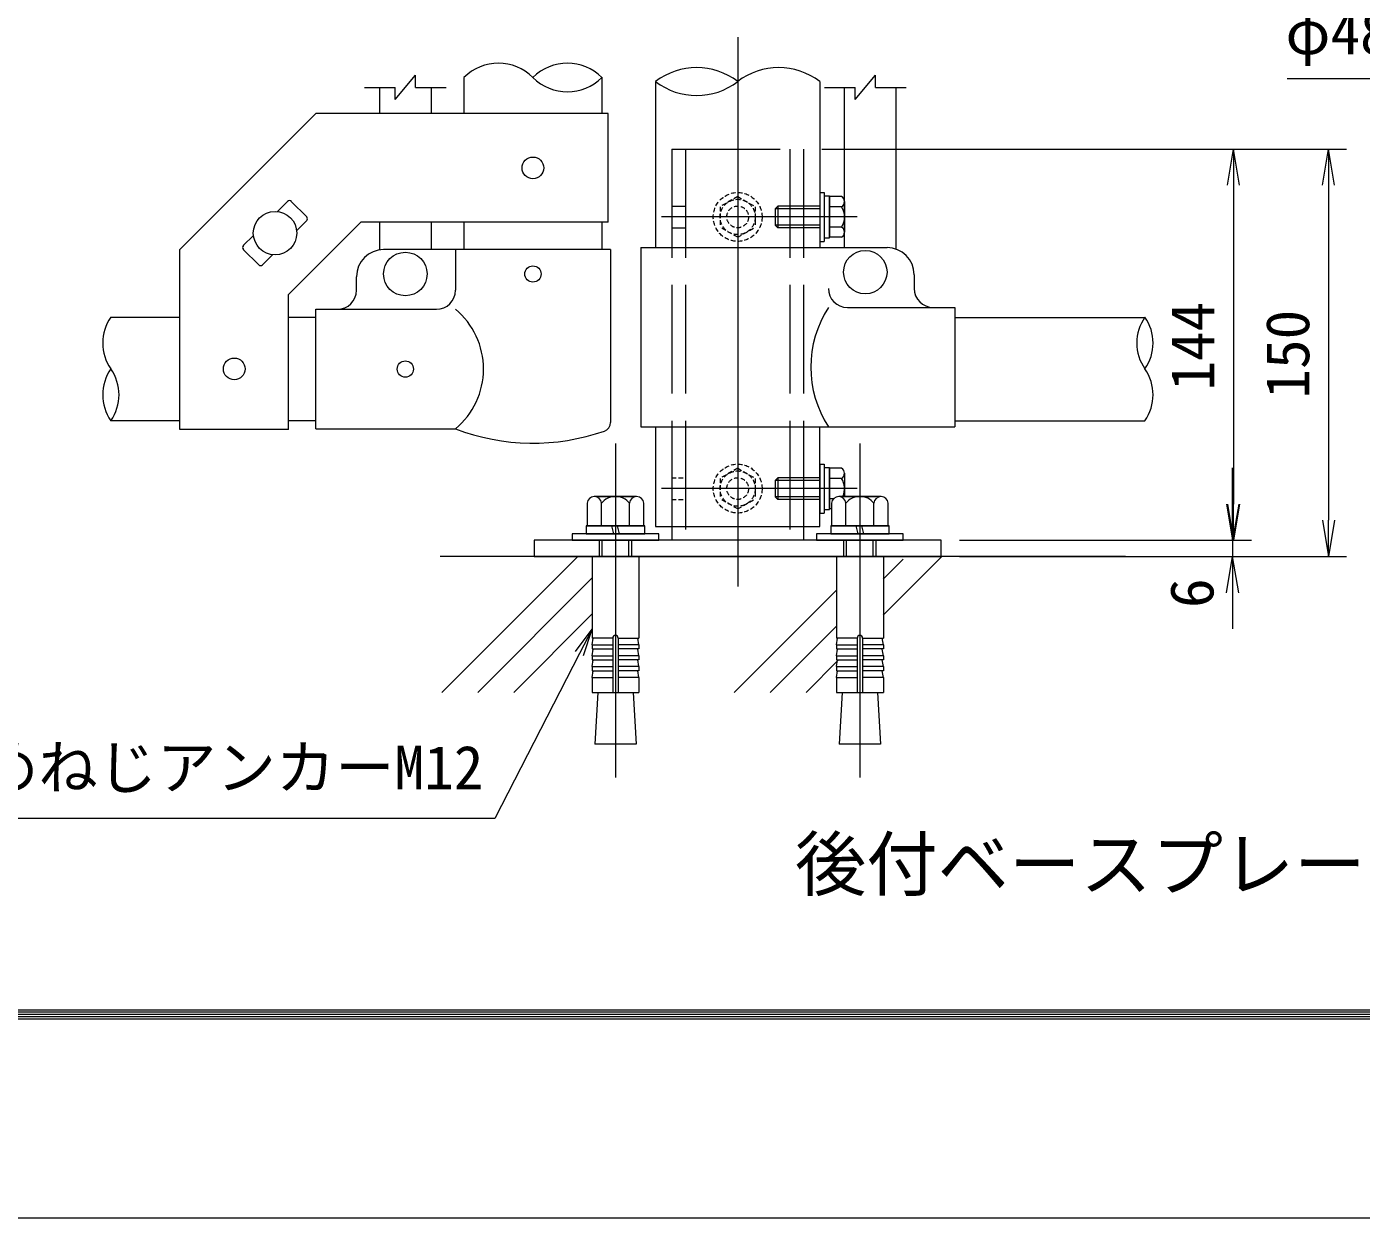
# Model space of a CAD drawing. Units: millimetres, scale not verified. Extents: x -4200 to 4200, y -2970 to 2970.
# Drawn here: x -413 to 1061, y -2970 to -1654 of the extents above; entities that cross this region are included whole.
import ezdxf
from ezdxf.enums import TextEntityAlignment as Align

# ---------------------------------------------------------------- set-up
doc = ezdxf.new("R2010")
doc.units = ezdxf.units.MM
doc.header["$LTSCALE"] = 20
for name, pattern in [('DASHED', [7.5, 6, -1.5]), ('USER1', [50.8, 31.75, -6.35, 6.35, -6.35]), ('USER3', [0.375, 0.25, -0.125])]:
    doc.linetypes.add(name, pattern=pattern)
doc.layers.add('0-0_D-TTL-TXT', color=7, linetype='Continuous')
for name, color, linetype, lineweight in [('0-1_D-BMK', 2, 'USER1', 13), ('0-2_D-STR1', 1, 'Continuous', 18), ('0-3_D-STR3', 3, 'Continuous', 13), ('0-4_D-STR-DIM', 7, 'Continuous', 9), ('0-5_0', 3, 'Continuous', 18), ('0-6_D-STR-TXT', 7, 'Continuous', 9), ('0-8_D-TTL', 7, 'Continuous', 9), ('0-9_D-BGD', 7, 'Continuous', 9), ('0-B_D-DCR-HCH', 7, 'Continuous', 9)]:
    doc.layers.add(name, color=color, linetype=linetype, lineweight=lineweight)
doc.styles.add('ＭＳ ゴシック', font='')
doc.styles.get('ＭＳ ゴシック').set_extended_font_data('MS Gothic')

# ---------------------------------------------------------------- blocks, each defined once
blk = doc.blocks.new('_Open')
at = {"layer": '0-5_0', "color": 7, "lineweight": 9}
blk.add_line((-20, 3.33), (0, 0), dxfattribs=at)
blk.add_lwpolyline([(-20, -3.33), (0, 0), (-20, 0)], dxfattribs=at)
blk = doc.blocks.new('MLeader1')
at = {"layer": '0-4_D-STR-DIM'}
blk.add_line((193, -2343.91), (211.15, -2319.5), dxfattribs=at)
for points in [[(201.9, -2348.48), (211.15, -2319.5), (197.45, -2346.2)], [(197.45, -2346.2), (103.89, -2528.54), (-686.95, -2528.54), (-692.35, -2528.54)]]:
    blk.add_lwpolyline(points, dxfattribs=at)

msp = doc.modelspace()

# ---------------------------------------------------------------- linework, layer by layer
at = {"layer": '0-1_D-BMK'}
for p, q in [((372.1, -1665.58), (372.1, -2272.2)), ((504.02, -1864.2), (287.96, -1864.2)), ((237.1, -2114.4), (237.1, -2483.41)), ((507.1, -2114.4), (507.1, -2483.41)), ((504.02, -2164.2), (287.96, -2164.2))]:
    msp.add_line(p, q, dxfattribs=at)
at = {"layer": '0-2_D-STR1'}
for p, q in [((69.7, -1710.23), (69.7, -1750.05)), ((222.1, -1709.7), (222.1, -1750.05)), ((281.35, -1714.67), (281.35, -1898.1)), ((462.85, -1714.67), (462.85, -1898.1)), ((69.7, -1870.05), (69.7, -1900.2)), ((222.1, -1870.05), (222.1, -1900.2)), ((-244.1, -1975.2), (-320.68, -1975.2)), ((-94.1, -1975.2), (-124.1, -1975.2)), ((612.1, -1975.2), (822.3, -1975.2)), ((-244.1, -2089.2), (-320.47, -2089.2)), ((-94.1, -2089.2), (-124.1, -2089.2)), ((612.1, -2089.2), (822.1, -2089.2)), ((281.35, -2096.1), (281.35, -2206.2)), ((462.84, -2206.2), (462.85, -2096.1)), ((281.35, -2206.2), (462.85, -2206.2))]:
    msp.add_line(p, q, dxfattribs=at)
at = {"layer": '0-3_D-STR3'}
for p, q in [((-23.6, -1721.1), (-23.6, -1750.05)), ((33.4, -1721.1), (33.4, -1750.05)), ((490.15, -1898.1), (490.15, -1721.1)), ((547.15, -1899.83), (547.15, -1721.1)), ((229, -1870.05), (229, -1750.05)), ((462.85, -1837.2), (467.65, -1837.2)), ((467.65, -1837.2), (467.65, -1891.2)), ((486.91, -1841.7), (473.65, -1841.7)), ((473.65, -1841.7), (473.65, -1886.7)), ((-125.32, -1847.04), (-136.46, -1858.19)), ((-104.1, -1864.02), (-121.07, -1847.04)), ((486.91, -1852.92), (473.65, -1852.92)), ((490.15, -1847.31), (490.15, -1881.08)), ((-44.4, -1870.05), (-124.1, -1949.75)), ((-104.1, -1868.26), (-115.25, -1879.41)), ((229, -1870.05), (-44.4, -1870.05)), ((-23.6, -1870.05), (-23.6, -1900.2)), ((33.4, -1870.05), (33.4, -1900.2)), ((-162.96, -1884.69), (-174.11, -1895.83)), ((486.91, -1875.47), (473.65, -1875.47)), ((486.91, -1886.7), (473.65, -1886.7)), ((-244.1, -2098.8), (-244.1, -1900.05)), ((-157.14, -1917.05), (-174.11, -1900.08)), ((60.25, -1900.2), (-19.1, -1900.2)), ((231.55, -1900.2), (60.25, -1900.2)), ((60.25, -1900.2), (60.25, -1945.2)), ((231.55, -1900.2), (231.55, -2091.27)), ((265, -1898.1), (537.1, -1898.1)), ((265, -1898.1), (265, -2096.1)), ((-141.75, -1905.9), (-152.89, -1917.05)), ((-49.1, -1945.2), (-49.1, -1930.2)), ((567.1, -1928.1), (567.1, -1943.1)), ((-124.1, -2098.8), (-124.1, -1949.75)), ((-94.1, -1966.2), (39.25, -1966.2)), ((-94.1, -2098.2), (-94.1, -1966.2)), ((493.3, -1964.1), (612.1, -1964.1)), ((612.1, -1964.1), (612.1, -2096.1)), ((-124.1, -2098.8), (-244.1, -2098.8)), ((-94.1, -2098.2), (60.25, -2098.2)), ((265, -2096.1), (612.1, -2096.1)), ((462.85, -2137.2), (467.65, -2137.2)), ((467.65, -2137.2), (467.65, -2191.2)), ((486.91, -2141.7), (473.65, -2141.7)), ((473.65, -2141.7), (473.65, -2186.7)), ((486.91, -2152.92), (473.65, -2152.92)), ((490.15, -2147.31), (490.15, -2172.9)), ((477.92, -2175.47), (473.65, -2175.47)), ((475.92, -2186.7), (473.65, -2186.7)), ((299.2, -2206.2), (299.2, -2221.2)), ((445, -2206.2), (445, -2221.2)), ((211.15, -2239.2), (263.05, -2239.2)), ((481.15, -2239.2), (533.05, -2239.2))]:
    msp.add_line(p, q, dxfattribs=at)
at = {"layer": '0-3_D-STR3', "linetype": 'DASHED'}
for p, q in [((299.2, -1789.2), (299.2, -2206.2)), ((299.2, -1789.2), (445, -1789.2)), ((314.5, -1789.2), (314.5, -2221.2)), ((429.7, -1789.2), (429.7, -2221.2)), ((445, -1789.2), (445, -2206.2)), ((299.2, -1852.2), (314.5, -1852.2)), ((416.65, -1852.2), (413.65, -1855.2)), ((462.85, -1855.2), (413.65, -1855.2)), ((413.65, -1855.2), (413.65, -1873.2)), ((462.85, -1852.2), (416.65, -1852.2)), ((445, -1852.2), (429.7, -1852.2)), ((299.2, -1876.2), (314.5, -1876.2)), ((462.85, -1873.2), (413.65, -1873.2)), ((462.85, -1876.2), (416.65, -1876.2)), ((445, -1876.2), (429.7, -1876.2)), ((416.65, -2152.2), (413.65, -2155.2)), ((462.85, -2152.2), (416.65, -2152.2)), ((445, -2152.2), (429.7, -2152.2)), ((462.85, -2155.2), (413.65, -2155.2)), ((413.65, -2155.2), (413.65, -2173.2)), ((462.85, -2173.2), (413.65, -2173.2)), ((462.85, -2176.2), (416.65, -2176.2))]:
    msp.add_line(p, q, dxfattribs=at)
at = {"layer": '0-3_D-STR3', "linetype": 'USER3'}
for p, q in [((372.1, -1841.7), (352.6, -1852.92)), ((372.1, -1841.7), (391.6, -1852.92)), ((352.6, -1852.92), (352.6, -1875.47)), ((391.6, -1852.92), (391.6, -1875.47)), ((372.1, -1886.7), (352.6, -1875.47)), ((372.1, -1886.7), (391.6, -1875.47)), ((299.2, -2152.2), (314.5, -2152.2)), ((372.1, -2141.7), (352.6, -2152.92)), ((352.6, -2152.92), (352.6, -2175.47)), ((372.1, -2141.7), (391.6, -2152.92)), ((391.6, -2152.92), (391.6, -2175.47)), ((299.2, -2176.2), (314.5, -2176.2)), ((372.1, -2186.7), (352.6, -2175.47)), ((372.1, -2186.7), (391.6, -2175.47))]:
    msp.add_line(p, q, dxfattribs=at)
at = {"layer": '0-3_D-STR3', "lineweight": 18}
for p, q in [((205.92, -2180.4), (205.92, -2205.3)), ((260.48, -2172.9), (213.71, -2172.9)), ((219.1, -2172.9), (255.1, -2172.9)), ((221.51, -2205.3), (221.51, -2180.4)), ((252.68, -2205.3), (252.68, -2180.4)), ((268.27, -2205.3), (268.27, -2180.4)), ((475.92, -2180.4), (475.92, -2205.3)), ((530.48, -2172.9), (483.71, -2172.9)), ((489.1, -2172.9), (525.1, -2172.9)), ((491.51, -2205.3), (491.51, -2180.4)), ((522.68, -2205.3), (522.68, -2180.4)), ((538.27, -2205.3), (538.27, -2180.4)), ((269.35, -2205.3), (204.85, -2205.3)), ((204.85, -2205.3), (204.85, -2214.3)), ((205.92, -2205.3), (268.27, -2205.3)), ((232.6, -2205.3), (235.01, -2214.3)), ((241.6, -2214.3), (239.18, -2205.3)), ((269.35, -2214.3), (269.35, -2205.3)), ((539.35, -2205.3), (474.85, -2205.3)), ((474.85, -2205.3), (474.85, -2214.3)), ((475.92, -2205.3), (538.27, -2205.3)), ((502.6, -2205.3), (505.01, -2214.3)), ((511.6, -2214.3), (509.18, -2205.3)), ((539.35, -2214.3), (539.35, -2205.3)), ((189.1, -2214.3), (189.1, -2221.2)), ((285.1, -2214.3), (189.1, -2214.3)), ((189.1, -2221.2), (285.1, -2221.2)), ((204.85, -2214.3), (269.35, -2214.3)), ((219.1, -2221.2), (219.1, -2239.2)), ((222.34, -2239.2), (222.34, -2221.2)), ((251.86, -2239.2), (251.86, -2221.2)), ((255.1, -2239.2), (255.1, -2221.2)), ((285.1, -2221.2), (285.1, -2214.3)), ((459.1, -2214.3), (459.1, -2221.2)), ((555.1, -2214.3), (459.1, -2214.3)), ((459.1, -2221.2), (555.1, -2221.2)), ((474.85, -2214.3), (539.35, -2214.3)), ((489.1, -2221.2), (489.1, -2239.2)), ((492.34, -2239.2), (492.34, -2221.2)), ((521.86, -2239.2), (521.86, -2221.2)), ((525.1, -2239.2), (525.1, -2221.2)), ((555.1, -2221.2), (555.1, -2214.3)), ((211.15, -2239.2), (211.15, -2329.31)), ((263.05, -2239.2), (263.05, -2329.31)), ((481.15, -2239.2), (481.15, -2329.31)), ((533.05, -2239.2), (533.05, -2329.31)), ((234.1, -2329.31), (211.15, -2329.31)), ((211.15, -2336.81), (212.45, -2329.42)), ((234.1, -2329.31), (234.1, -2389.2)), ((240.1, -2329.31), (263.05, -2329.31)), ((240.1, -2329.31), (240.1, -2389.2)), ((263.05, -2336.81), (261.74, -2329.42)), ((504.1, -2329.31), (481.15, -2329.31)), ((481.15, -2336.81), (482.45, -2329.42)), ((504.1, -2329.31), (504.1, -2389.2)), ((510.1, -2329.31), (533.05, -2329.31)), ((510.1, -2329.31), (510.1, -2389.2)), ((533.05, -2336.81), (531.74, -2329.42)), ((211.15, -2336.81), (234.1, -2336.81)), ((211.15, -2336.81), (211.15, -2341.31)), ((211.15, -2341.31), (234.1, -2341.31)), ((211.15, -2348.81), (212.45, -2341.42)), ((263.05, -2336.81), (240.1, -2336.81)), ((263.05, -2341.31), (240.1, -2341.31)), ((263.05, -2348.81), (261.74, -2341.42)), ((263.05, -2336.81), (263.05, -2341.31)), ((481.15, -2336.81), (504.1, -2336.81)), ((481.15, -2336.81), (481.15, -2341.31)), ((481.15, -2341.31), (504.1, -2341.31)), ((481.15, -2348.81), (482.45, -2341.42)), ((533.05, -2336.81), (510.1, -2336.81)), ((533.05, -2341.31), (510.1, -2341.31)), ((533.05, -2348.81), (531.74, -2341.42)), ((533.05, -2336.81), (533.05, -2341.31)), ((211.15, -2348.81), (234.1, -2348.81)), ((211.15, -2348.81), (211.15, -2353.31)), ((211.15, -2353.31), (234.1, -2353.31)), ((211.15, -2360.81), (212.45, -2353.42)), ((263.05, -2348.81), (240.1, -2348.81)), ((263.05, -2353.31), (240.1, -2353.31)), ((263.05, -2360.81), (261.74, -2353.42)), ((263.05, -2348.81), (263.05, -2353.31)), ((481.15, -2348.81), (504.1, -2348.81)), ((481.15, -2348.81), (481.15, -2353.31)), ((481.15, -2353.31), (504.1, -2353.31)), ((481.15, -2360.81), (482.45, -2353.42)), ((533.05, -2348.81), (510.1, -2348.81)), ((533.05, -2353.31), (510.1, -2353.31)), ((533.05, -2360.81), (531.74, -2353.42)), ((533.05, -2348.81), (533.05, -2353.31)), ((211.15, -2360.81), (234.1, -2360.81)), ((211.15, -2360.81), (211.15, -2365.31)), ((211.15, -2372.7), (212.45, -2365.31)), ((211.15, -2365.31), (234.1, -2365.31)), ((211.15, -2372.7), (234.1, -2372.7)), ((211.15, -2372.7), (211.15, -2389.2)), ((263.05, -2360.81), (240.1, -2360.81)), ((263.05, -2365.31), (240.1, -2365.31)), ((263.05, -2372.7), (240.1, -2372.7)), ((263.05, -2372.7), (261.74, -2365.31)), ((263.05, -2360.81), (263.05, -2365.31)), ((263.05, -2372.7), (263.05, -2389.2)), ((481.15, -2360.81), (504.1, -2360.81)), ((481.15, -2360.81), (481.15, -2365.31)), ((481.15, -2372.7), (482.45, -2365.31)), ((481.15, -2365.31), (504.1, -2365.31)), ((481.15, -2372.7), (504.1, -2372.7)), ((481.15, -2372.7), (481.15, -2389.2)), ((533.05, -2360.81), (510.1, -2360.81)), ((533.05, -2365.31), (510.1, -2365.31)), ((533.05, -2372.7), (510.1, -2372.7)), ((533.05, -2372.7), (531.74, -2365.31)), ((533.05, -2360.81), (533.05, -2365.31)), ((533.05, -2372.7), (533.05, -2389.2)), ((211.15, -2389.2), (263.05, -2389.2)), ((217.61, -2389.2), (214.36, -2446.5)), ((256.58, -2389.2), (259.83, -2446.5)), ((481.15, -2389.2), (533.05, -2389.2)), ((487.61, -2389.2), (484.36, -2446.5)), ((526.58, -2389.2), (529.83, -2446.5)), ((259.83, -2446.5), (214.36, -2446.5)), ((529.83, -2446.5), (484.36, -2446.5))]:
    msp.add_line(p, q, dxfattribs=at)
at = {"layer": '0-3_D-STR3'}
for points in [[(229, -1750.05), (-94.1, -1750.05), (-244.1, -1900.05)], [(462.85, -1837.2), (462.85, -1891.2), (467.65, -1891.2)], [(462.85, -2137.2), (462.85, -2191.2), (467.65, -2191.2)]]:
    msp.add_lwpolyline(points, dxfattribs=at)
for points in [[(473.65, -1841.1), (467.65, -1841.1), (467.65, -1887.3), (473.65, -1887.3)], [(473.65, -2141.1), (467.65, -2141.1), (467.65, -2187.3), (473.65, -2187.3)], [(147.1, -2239.2), (597.1, -2239.2), (597.1, -2221.2), (147.1, -2221.2)]]:
    msp.add_lwpolyline(points, close=True, dxfattribs=at)
at = {"layer": '0-3_D-STR3', "linetype": 'DASHED'}
for points in [[(416.65, -1852.2), (416.65, -1876.2), (413.65, -1873.2)], [(416.65, -2152.2), (416.65, -2176.2), (413.65, -2173.2)]]:
    msp.add_lwpolyline(points, dxfattribs=at)
at = {"layer": '0-3_D-STR3'}
for centre, radius in [((145.9, -1810.05), 12), ((-139.1, -1882.05), 24), ((513.1, -1925.1), 24), ((4.9, -1927.2), 24), ((145.9, -1927.2), 9), ((-184.1, -2032.05), 12), ((4.9, -2032.2), 9)]:
    msp.add_circle(centre, radius, dxfattribs=at)
at = {"layer": '0-3_D-STR3', "linetype": 'USER3'}
for centre, radius in [((372.1, -1864.2), 27), ((372.1, -1864.2), 19.5), ((372.1, -1864.2), 12), ((372.1, -2164.2), 27), ((372.1, -2164.2), 19.5), ((372.1, -2164.2), 12), ((372.1, -2164.2), 12)]:
    msp.add_circle(centre, radius, dxfattribs=at)
at = {"layer": '0-3_D-STR3'}
for centre, radius, start, end in [((483.66, -1847.31), 6.48, 300, 60), ((-123.19, -1849.17), 3, 45, 135), ((468.91, -1864.2), 21.24, 327.93138, 32.06862), ((-106.22, -1866.14), 3, 315, 45), ((483.66, -1881.08), 6.48, 300, 60), ((-171.98, -1897.96), 3, 135, 225), ((-19.1, -1930.2), 30, 90, 180), ((537.1, -1928.1), 30, 0, 90), ((-155.01, -1914.93), 3, 225, 315), ((-70.1, -1945.2), 21, 270, 0), ((39.25, -1945.2), 21, 270, 0), ((493.3, -1943.1), 21, 180, 270), ((588.1, -1943.1), 21, 180, 270), ((5.66, -2032.2), 85.65, 309.59418, 50.40582), ((574.94, -2030.1), 122.03, 147.25964, 212.74036), ((221.65, -2091.27), 9.9, 289.22051, 0), ((145.9, -1874), 240, 249.0916, 289.22051), ((483.66, -2147.31), 6.48, 300, 60), ((468.91, -2164.2), 21.24, 335.81766, 32.06862)]:
    msp.add_arc(centre, radius, start, end, dxfattribs=at)
at = {"layer": '0-3_D-STR3', "lineweight": 18}
for centre, radius, start, end in [((213.71, -2180.7), 7.8, 2.20423, 177.79577), ((237.1, -2192.85), 19.95, 38.61324, 141.38676), ((260.48, -2180.7), 7.8, 2.20423, 177.79577), ((483.71, -2180.7), 7.8, 2.20423, 177.79577), ((507.1, -2192.85), 19.95, 38.61324, 141.38676), ((530.48, -2180.7), 7.8, 2.20423, 177.79577), ((237.1, -2329.31), 3, 0, 180), ((507.1, -2329.31), 3, 0, 180)]:
    msp.add_arc(centre, radius, start, end, dxfattribs=at)
at = {"layer": '0-4_D-STR-DIM'}
for p, q in [((-6.35, -1734.6), (16.15, -1707.6)), ((16.15, -1721.1), (16.15, -1707.6)), ((501.85, -1734.6), (524.35, -1707.6)), ((524.35, -1721.1), (524.35, -1707.6)), ((-40.1, -1721.1), (-6.35, -1721.1)), ((-6.35, -1734.6), (-6.35, -1721.1)), ((16.15, -1721.1), (49.9, -1721.1)), ((468.1, -1721.1), (501.85, -1721.1)), ((501.85, -1734.6), (501.85, -1721.1)), ((524.35, -1721.1), (558.1, -1721.1)), ((465, -1789.2), (939.8, -1789.2)), ((465, -1789.2), (1044.8, -1789.2)), ((919.8, -1829.2), (919.8, -2181.2)), ((1024.8, -1829.2), (1024.8, -2199.2)), ((918.99, -2181.2), (918.99, -2141.2)), ((617.1, -2221.2), (939.8, -2221.2)), ((617.1, -2221.2), (938.99, -2221.2)), ((918.99, -2221.2), (918.99, -2239.2)), ((617.1, -2239.2), (938.99, -2239.2)), ((617.1, -2239.2), (1044.8, -2239.2)), ((918.99, -2279.2), (918.99, -2319.2))]:
    msp.add_line(p, q, dxfattribs=at)
msp.add_lwpolyline([(979.09, -1711.49), (1312.67, -1711.49), (1363.52, -1787.53)], dxfattribs=at)
for centre, radius, start, end in [((107.8, -1748.58), 54.05, 45.18146, 134.81854), ((184, -1748.58), 54.05, 45.18146, 134.81854), ((184, -1671.89), 54.05, 225.18146, 314.81854), ((326.72, -1773.74), 74.48, 52.46732, 127.53307), ((417.47, -1773.74), 74.48, 52.46578, 127.53389), ((326.72, -1655.61), 74.48, 232.46741, 307.5323), ((-279.61, -2003.47), 49.86, 145.03504, 214.96496), ((862.96, -2003.47), 49.86, 145.03504, 214.96496), ((781.23, -2003.47), 49.86, 325.03504, 34.96496), ((-279.61, -2060.62), 49.86, 145.03422, 214.96578), ((-361.33, -2060.62), 49.86, 325.03504, 34.96496), ((781.23, -2060.62), 49.86, 325.03422, 34.96578)]:
    msp.add_arc(centre, radius, start, end, dxfattribs=at)
at = {"layer": '0-8_D-TTL', "color": 2, "lineweight": 18}
msp.add_lwpolyline([(-4200, 2970), (4200, 2970), (4200, -2970), (-4200, -2970)], close=True, dxfattribs=at)
at = {"layer": '0-8_D-TTL'}
for points in [[(-3930, 2750), (3930, 2750), (3930, -2750), (-3930, -2750)], [(-3927.5, 2747.5), (3927.5, 2747.5), (3927.5, -2747.5), (-3927.5, -2747.5)], [(-3925, 2745), (3925, 2745), (3925, -2745), (-3925, -2745)], [(-3922.5, 2742.5), (3922.5, 2742.5), (3922.5, -2742.5), (-3922.5, -2742.5)], [(-3920, 2740), (3920, 2740), (3920, -2740), (-3920, -2740)]]:
    msp.add_lwpolyline(points, close=True, dxfattribs=at)
at = {"layer": '0-9_D-BGD'}
msp.add_line((800.68, -2239.2), (43.24, -2239.2), dxfattribs=at)
at = {"layer": '0-B_D-DCR-HCH'}
for p, q in [((45.39, -2389.2), (195.38, -2239.2)), ((533.02, -2303.86), (597.68, -2239.2)), ((533.02, -2264.08), (554.85, -2242.26)), ((85.16, -2389.2), (211.11, -2263.24)), ((368.13, -2389.2), (481.12, -2276.21)), ((124.93, -2389.2), (211.11, -2303.02)), ((407.91, -2389.2), (481.12, -2315.98)), ((447.68, -2389.2), (483.57, -2353.31))]:
    msp.add_line(p, q, dxfattribs=at)

# ---------------------------------------------------------------- block references
at = {"layer": '0-4_D-STR-DIM', "xscale": 2, "yscale": 2}
for p, rotation in [((919.8, -1789.2), 90), ((1024.8, -1789.2), 90), ((918.99, -2221.2), 270), ((919.8, -2221.2), 270), ((1024.8, -2239.2), 270), ((918.99, -2239.2), 90)]:
    msp.add_blockref('_Open', p, dxfattribs=dict(at, rotation=rotation))
at = {"layer": '0-4_D-STR-DIM'}
msp.add_blockref('MLeader1', (0, 0), dxfattribs=at)

# ---------------------------------------------------------------- texts
at = {"layer": '0-0_D-TTL-TXT', "style": 'ＭＳ ゴシック'}
msp.add_text('後付ベースプレート詳細図', height=57.77, dxfattribs=at).set_placement((435.44, -2624.99), align=Align.BOTTOM_LEFT)
at = {"layer": '0-4_D-STR-DIM', "style": 'ＭＳ ゴシック'}
for s, p in [('144', (913.06, -2055.97)), ('150', (1018.06, -2064.85)), ('6', (912.25, -2296.02))]:
    msp.add_text(s, height=48.09, rotation=90, dxfattribs=at).set_placement(p, align=Align.BOTTOM_LEFT)
at = {"layer": '0-6_D-STR-TXT', "style": 'ＭＳ ゴシック'}
for s, p in [('φ48.6x5.1', (977.34, -1698.94)), ('他穿孔めねじアンカーM12', (-662.98, -2510.54))]:
    msp.add_text(s, height=48.09, dxfattribs=at).set_placement(p, align=Align.BOTTOM_LEFT)

doc.saveas('drawing.dxf')
